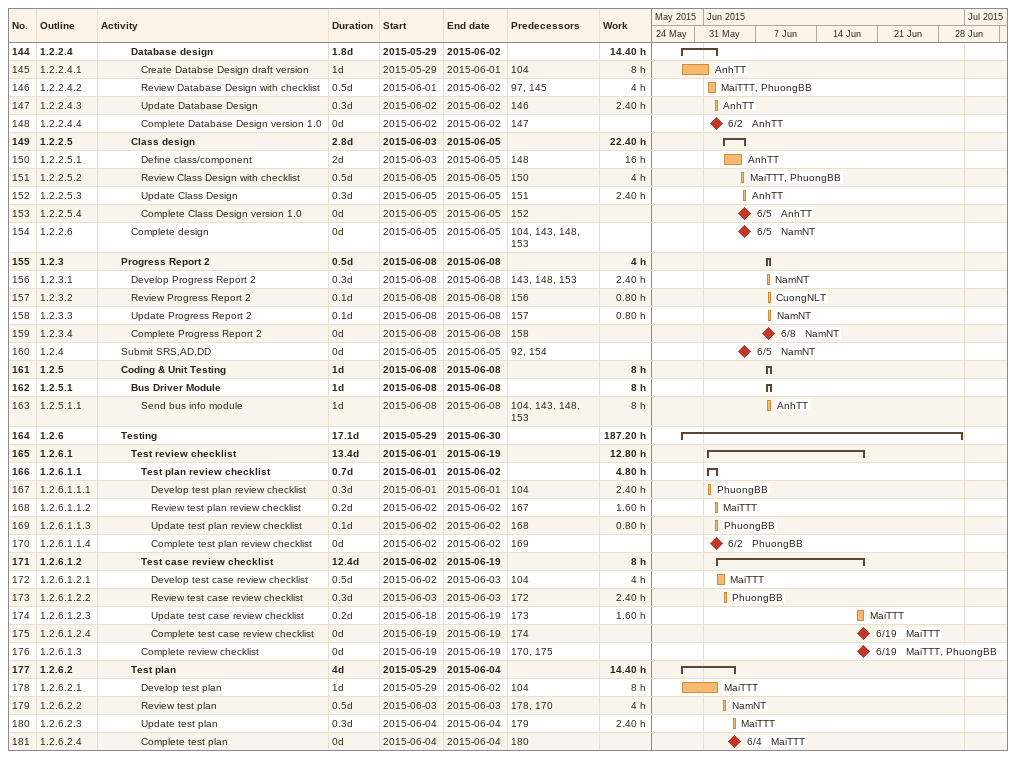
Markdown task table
| ID | WBS | Task | Duration | Start | Finish | Predecessors | Resources | Work (h) |
|---|---|---|---|---|---|---|---|---|
| 144 | 1.2.2.4 | **Database design** | 1.8d | 2015-05-29 | 2015-06-02 |  |  | 14.40 |
| 145 | 1.2.2.4.1 | Create Databse Design draft version | 1d | 2015-05-29 | 2015-06-01 | 104 | AnhTT | 8 |
| 146 | 1.2.2.4.2 | Review Database Design with checklist | 0.5d | 2015-06-01 | 2015-06-02 | 97, 145 | MaiTTT, PhuongBB | 4 |
| 147 | 1.2.2.4.3 | Update Database Design | 0.3d | 2015-06-02 | 2015-06-02 | 146 | AnhTT | 2.40 |
| 148 | 1.2.2.4.4 | Complete Database Design version 1.0 | 0d | 2015-06-02 | 2015-06-02 | 147 | AnhTT |  |
| 149 | 1.2.2.5 | **Class design** | 2.8d | 2015-06-03 | 2015-06-05 |  |  | 22.40 |
| 150 | 1.2.2.5.1 | Define class/component | 2d | 2015-06-03 | 2015-06-05 | 148 | AnhTT | 16 |
| 151 | 1.2.2.5.2 | Review Class Design with checklist | 0.5d | 2015-06-05 | 2015-06-05 | 150 | MaiTTT, PhuongBB | 4 |
| 152 | 1.2.2.5.3 | Update Class Design | 0.3d | 2015-06-05 | 2015-06-05 | 151 | AnhTT | 2.40 |
| 153 | 1.2.2.5.4 | Complete Class Design version 1.0 | 0d | 2015-06-05 | 2015-06-05 | 152 | AnhTT |  |
| 154 | 1.2.2.6 | Complete design | 0d | 2015-06-05 | 2015-06-05 | 104, 143, 148, 153 | NamNT |  |
| 155 | 1.2.3 | **Progress Report 2** | 0.5d | 2015-06-08 | 2015-06-08 |  |  | 4 |
| 156 | 1.2.3.1 | Develop Progress Report 2 | 0.3d | 2015-06-08 | 2015-06-08 | 143, 148, 153 | NamNT | 2.40 |
| 157 | 1.2.3.2 | Review Progress Report 2 | 0.1d | 2015-06-08 | 2015-06-08 | 156 | CuongNLT | 0.80 |
| 158 | 1.2.3.3 | Update Progress Report 2 | 0.1d | 2015-06-08 | 2015-06-08 | 157 | NamNT | 0.80 |
| 159 | 1.2.3.4 | Complete Progress Report 2 | 0d | 2015-06-08 | 2015-06-08 | 158 | NamNT |  |
| 160 | 1.2.4 | Submit SRS,AD,DD | 0d | 2015-06-05 | 2015-06-05 | 92, 154 | NamNT |  |
| 161 | 1.2.5 | **Coding & Unit Testing** | 1d | 2015-06-08 | 2015-06-08 |  |  | 8 |
| 162 | 1.2.5.1 | **Bus Driver Module** | 1d | 2015-06-08 | 2015-06-08 |  |  | 8 |
| 163 | 1.2.5.1.1 | Send bus info module | 1d | 2015-06-08 | 2015-06-08 | 104, 143, 148, 153 | AnhTT | 8 |
| 164 | 1.2.6 | **Testing** | 17.1d | 2015-05-29 | 2015-06-30 |  |  | 187.20 |
| 165 | 1.2.6.1 | **Test review checklist** | 13.4d | 2015-06-01 | 2015-06-19 |  |  | 12.80 |
| 166 | 1.2.6.1.1 | **Test plan review checklist** | 0.7d | 2015-06-01 | 2015-06-02 |  |  | 4.80 |
| 167 | 1.2.6.1.1.1 | Develop test plan review checklist | 0.3d | 2015-06-01 | 2015-06-01 | 104 | PhuongBB | 2.40 |
| 168 | 1.2.6.1.1.2 | Review test plan review checklist | 0.2d | 2015-06-02 | 2015-06-02 | 167 | MaiTTT | 1.60 |
| 169 | 1.2.6.1.1.3 | Update test plan review checklist | 0.1d | 2015-06-02 | 2015-06-02 | 168 | PhuongBB | 0.80 |
| 170 | 1.2.6.1.1.4 | Complete test plan review checklist | 0d | 2015-06-02 | 2015-06-02 | 169 | PhuongBB |  |
| 171 | 1.2.6.1.2 | **Test case review checklist** | 12.4d | 2015-06-02 | 2015-06-19 |  |  | 8 |
| 172 | 1.2.6.1.2.1 | Develop test case review checklist | 0.5d | 2015-06-02 | 2015-06-03 | 104 | MaiTTT | 4 |
| 173 | 1.2.6.1.2.2 | Review test case review checklist | 0.3d | 2015-06-03 | 2015-06-03 | 172 | PhuongBB | 2.40 |
| 174 | 1.2.6.1.2.3 | Update test case review checklist | 0.2d | 2015-06-18 | 2015-06-19 | 173 | MaiTTT | 1.60 |
| 175 | 1.2.6.1.2.4 | Complete test case review checklist | 0d | 2015-06-19 | 2015-06-19 | 174 | MaiTTT |  |
| 176 | 1.2.6.1.3 | Complete review checklist | 0d | 2015-06-19 | 2015-06-19 | 170, 175 | MaiTTT, PhuongBB |  |
| 177 | 1.2.6.2 | **Test plan** | 4d | 2015-05-29 | 2015-06-04 |  |  | 14.40 |
| 178 | 1.2.6.2.1 | Develop test plan | 1d | 2015-05-29 | 2015-06-02 | 104 | MaiTTT | 8 |
| 179 | 1.2.6.2.2 | Review test plan | 0.5d | 2015-06-03 | 2015-06-03 | 178, 170 | NamNT | 4 |
| 180 | 1.2.6.2.3 | Update test plan | 0.3d | 2015-06-04 | 2015-06-04 | 179 | MaiTTT | 2.40 |
| 181 | 1.2.6.2.4 | Complete test plan | 0d | 2015-06-04 | 2015-06-04 | 180 | MaiTTT |  |
